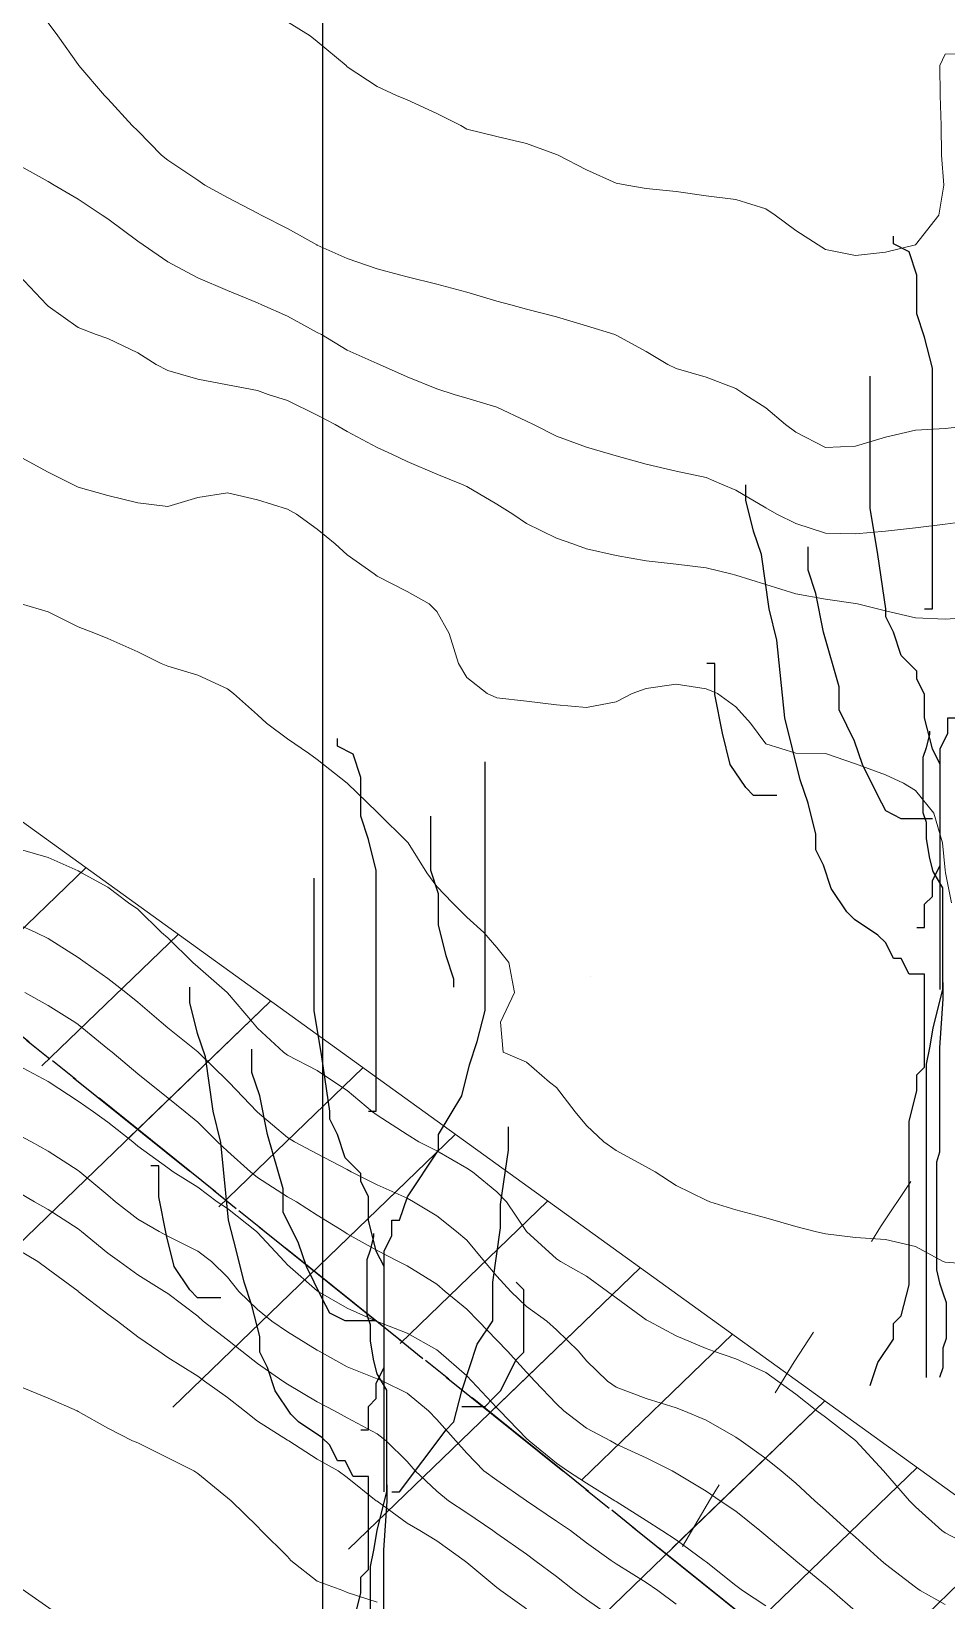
# Model space of a CAD drawing. Header units: centimetres. Extents: x 0 to 642158, y -847 to 649707.
# Drawn here: x 616825.97 to 616841.27, y 621189.58 to 621215.82 of the extents above; entities that cross this region are included whole.
import ezdxf

# ---------------------------------------------------------------- set-up
doc = ezdxf.new("R2010")
doc.units = ezdxf.units.CM
doc.header["$MEASUREMENT"] = 0
doc.linetypes.add('ACAD_ISO03W100', pattern=[30, 12, -18])
doc.linetypes.add('CENTERX2', pattern=[4, 2.5, -0.5, 0.5, -0.5])
for name, color, linetype, lineweight in [('MEV_flux_V', 7, 'Continuous', 15), ('MEV_schema paysager_V', 7, 'Continuous', 20), ('MEV_vegetal_V', 7, 'Continuous', 25), ('WAL_topographie 0.5', 253, 'Continuous', 20)]:
    doc.layers.add(name, color=color, linetype=linetype, lineweight=lineweight)
doc.layers.add('MEV_schema paysager_Ha', color=7, linetype='Continuous', lineweight=25, transparency=0.13)
doc.layers.add('SPW_parcellaire cadastral', color=7, linetype='CENTERX2', lineweight=25, true_color=0xff0542)
picture_1 = doc.add_image_def('image2.png', size_in_pixel=(6614, 11023))

# ---------------------------------------------------------------- blocks, each defined once
blk = doc.blocks.new('legende vegetal')
at = {"layer": 'MEV_vegetal_V'}
for points in [[(616840.806, 621205.969), (616840.936, 621205.969), (616840.936, 621209.995), (616840.806, 621210.515), (616840.676, 621210.904), (616840.676, 621211.554), (616840.546, 621211.943), (616840.286, 621212.073), (616840.286, 621212.203)], [(616840.676, 621200.644), (616840.806, 621200.644), (616840.806, 621201.033), (616840.936, 621201.163), (616840.936, 621201.423), (616841.066, 621201.683), (616841.066, 621203.631), (616841.195, 621203.891), (616841.195, 621204.15), (616841.325, 621204.15), (616841.456, 621204.54), (616841.975, 621205.319), (616841.975, 621205.579), (616842.365, 621206.229), (616842.495, 621206.748), (616842.625, 621207.138), (616842.755, 621207.657), (616842.755, 621211.813)], [(616841.066, 621199.605), (616841.066, 621203.371), (616840.936, 621203.631), (616840.806, 621204.15), (616840.806, 621204.54), (616840.676, 621204.8), (616840.676, 621204.93), (616840.416, 621205.189), (616840.286, 621205.579), (616840.156, 621205.839), (616840.156, 621205.969), (616840.026, 621206.878), (616839.896, 621207.657), (616839.896, 621209.865)], [(616839.896, 621192.981), (616840.026, 621193.37), (616840.286, 621193.76), (616840.286, 621194.02), (616840.416, 621194.15), (616840.546, 621194.669), (616840.546, 621197.396), (616840.676, 621197.916), (616840.676, 621198.176), (616840.806, 621198.306), (616840.806, 621199.864), (616840.546, 621199.864), (616840.416, 621200.124), (616840.286, 621200.124), (616840.156, 621200.384), (616840.026, 621200.514), (616839.637, 621200.774), (616839.506, 621200.903), (616839.247, 621201.293), (616839.117, 621201.683), (616838.987, 621201.943), (616838.987, 621202.202), (616838.857, 621202.722), (616838.727, 621203.112), (616838.597, 621203.631), (616838.467, 621204.15), (616838.337, 621205.449), (616838.207, 621205.969), (616838.077, 621206.878), (616837.947, 621207.268), (616837.818, 621207.787), (616837.818, 621208.047)], [(616840.936, 621202.462), (616840.416, 621202.462), (616840.156, 621202.592), (616840.026, 621202.851), (616839.766, 621203.371), (616839.637, 621203.761), (616839.376, 621204.281), (616839.376, 621204.67), (616839.117, 621205.579), (616838.987, 621206.229), (616838.857, 621206.618), (616838.857, 621207.008)], [(616838.337, 621202.851), (616837.947, 621202.851), (616837.818, 621202.982), (616837.557, 621203.371), (616837.428, 621203.891), (616837.298, 621204.54), (616837.298, 621205.06), (616837.168, 621205.06)], [(616831.508, 621197.569), (616831.638, 621197.569), (616831.638, 621201.595), (616831.508, 621202.114), (616831.379, 621202.504), (616831.379, 621203.153), (616831.249, 621203.543), (616830.989, 621203.673), (616830.989, 621203.803)], [(616840.839, 621193.116), (616840.839, 621198.357), (616840.894, 621198.63), (616840.949, 621198.958), (616841.113, 621199.613), (616841.113, 621201.306), (616840.949, 621201.578), (616840.894, 621201.797), (616840.839, 621202.125), (616840.839, 621202.397), (616840.785, 621202.561), (616840.785, 621203.489), (616840.839, 621203.653), (616840.894, 621203.871), (616840.894, 621203.926)], [(616831.379, 621192.244), (616831.508, 621192.244), (616831.508, 621192.633), (616831.638, 621192.763), (616831.638, 621193.023), (616831.769, 621193.283), (616831.769, 621195.231), (616831.898, 621195.49), (616831.898, 621195.75), (616832.028, 621195.75), (616832.158, 621196.14), (616832.678, 621196.919), (616832.678, 621197.179), (616833.068, 621197.828), (616833.198, 621198.348), (616833.327, 621198.738), (616833.457, 621199.257), (616833.457, 621203.413)], [(616832.937, 621199.647), (616832.937, 621199.776), (616832.808, 621200.166), (616832.678, 621200.686), (616832.678, 621201.205), (616832.548, 621201.595), (616832.548, 621202.504)], [(616831.769, 621191.204), (616831.769, 621194.971), (616831.638, 621195.231), (616831.508, 621195.75), (616831.508, 621196.14), (616831.379, 621196.4), (616831.379, 621196.53), (616831.118, 621196.789), (616830.989, 621197.179), (616830.859, 621197.439), (616830.859, 621197.569), (616830.729, 621198.478), (616830.599, 621199.257), (616830.599, 621201.465)], [(616831.249, 621188.996), (616831.379, 621189.516), (616831.379, 621189.776), (616831.508, 621189.906), (616831.508, 621191.464), (616831.249, 621191.464), (616831.118, 621191.724), (616830.989, 621191.724), (616830.859, 621191.984), (616830.729, 621192.114), (616830.339, 621192.373), (616830.209, 621192.503), (616829.95, 621192.893), (616829.819, 621193.283), (616829.689, 621193.542), (616829.689, 621193.802), (616829.56, 621194.321), (616829.43, 621194.711), (616829.299, 621195.231), (616829.17, 621195.75), (616829.04, 621197.049), (616828.91, 621197.569), (616828.78, 621198.478), (616828.65, 621198.867), (616828.52, 621199.387), (616828.52, 621199.647)], [(616841.113, 621199.722), (616841.113, 621199.449), (616841.058, 621198.63), (616841.058, 621196.883), (616841.004, 621196.72), (616841.004, 621194.918), (616841.058, 621194.699), (616841.113, 621194.535), (616841.167, 621194.372), (616841.167, 621193.771), (616841.113, 621193.607), (616841.113, 621193.28), (616841.058, 621193.116)], [(616831.638, 621194.062), (616831.118, 621194.062), (616830.859, 621194.192), (616830.729, 621194.451), (616830.469, 621194.971), (616830.339, 621195.361), (616830.079, 621195.88), (616830.079, 621196.27), (616829.819, 621197.179), (616829.689, 621197.828), (616829.56, 621198.218), (616829.56, 621198.608)], [(616831.898, 621191.204), (616832.028, 621191.204), (616832.808, 621192.244), (616832.937, 621192.373), (616833.068, 621192.893), (616833.198, 621193.283), (616833.327, 621193.672), (616833.588, 621194.062), (616833.588, 621194.711), (616833.717, 621195.62), (616833.717, 621196.01), (616833.847, 621196.919), (616833.847, 621197.309)], [(616829.04, 621194.451), (616828.65, 621194.451), (616828.52, 621194.581), (616828.26, 621194.971), (616828.131, 621195.49), (616828, 621196.14), (616828, 621196.659), (616827.87, 621196.659)], [(616831.542, 621184.716), (616831.542, 621189.957), (616831.597, 621190.23), (616831.652, 621190.558), (616831.816, 621191.213), (616831.816, 621192.905), (616831.652, 621193.178), (616831.597, 621193.397), (616831.542, 621193.724), (616831.542, 621193.997), (616831.488, 621194.161), (616831.488, 621195.089), (616831.542, 621195.253), (616831.597, 621195.471), (616831.597, 621195.526)], [(616833.068, 621192.633), (616833.457, 621192.633), (616833.588, 621192.763), (616833.717, 621192.893), (616833.977, 621193.413), (616834.107, 621193.542), (616834.107, 621194.581), (616833.977, 621194.711)], [(616831.816, 621191.322), (616831.816, 621191.049), (616831.761, 621190.23), (616831.761, 621188.483), (616831.706, 621188.319), (616831.706, 621186.517), (616831.761, 621186.299), (616831.816, 621186.135), (616831.87, 621185.972), (616831.87, 621185.371), (616831.816, 621185.207), (616831.816, 621184.879), (616831.761, 621184.716)]]:
    blk.add_lwpolyline(points, dxfattribs=at)

msp = doc.modelspace()

# ---------------------------------------------------------------- hatches: boundary and pattern name
at = {"layer": 'MEV_schema paysager_Ha', "transparency": 33554687}
h = msp.add_hatch(dxfattribs=at)
h.set_pattern_fill('ANSI31', color=60, scale=30, angle=359)
h.paths.add_polyline_path([(616757.324, 621259.849), (616760.155, 621257.242), (616760.982, 621256.726), (616761.085, 621254.97), (616761.292, 621252.904), (616762.739, 621251.355), (616766.252, 621247.429), (616776.276, 621240.095), (616803.635, 621221.386), (616814.775, 621210.573), (616832.211, 621197.985), (616844.965, 621188.786), (616864.899, 621172.406), (616872.703, 621166.356), (616874.496, 621164.947), (616886.002, 621150.276), (616883.932, 621149.958), (616881.224, 621149.639), (616872.465, 621156.485), (616855.742, 621169.779), (616840.293, 621183.152), (616825.694, 621194.945), (616802.145, 621212.096), (616783.054, 621227.818), (616772.886, 621235.766), (616764.994, 621244.141), (616758.559, 621250.209), (616756.434, 621253.911), (616755.706, 621255.731), (616755.584, 621257.613), (616755.706, 621258.644), (616756.92, 621259.615)])
h = msp.add_hatch(dxfattribs=at)
h.set_pattern_fill('ANSI31', color=60, scale=15, angle=359)
h.paths.add_polyline_path([(616757.324, 621259.849), (616760.155, 621257.242), (616760.982, 621256.726), (616761.085, 621254.97), (616761.292, 621252.904), (616762.739, 621251.355), (616766.252, 621247.429), (616776.276, 621240.095), (616803.635, 621221.386), (616814.775, 621210.573), (616832.211, 621197.985), (616844.965, 621188.786), (616864.899, 621172.406), (616872.703, 621166.356), (616874.496, 621164.947), (616886.002, 621150.276), (616883.932, 621149.958), (616881.75, 621152.337), (616874.75, 621159.908), (616858.874, 621173.092), (616842.557, 621186.029), (616828, 621196.997), (616806.346, 621214.81), (616786.102, 621230.091), (616775.767, 621237.806), (616766.25, 621245.564), (616760.173, 621251.167), (616760.132, 621253.928), (616759.25, 621255.916), (616756.75, 621257.606), (616755.706, 621258.644), (616756.92, 621259.615)])
h = msp.add_hatch(dxfattribs=at)
h.set_pattern_fill('ANSI31', color=60, scale=30, angle=354)
h.paths.add_polyline_path([(616763.793, 621237.399), (616780.361, 621223.636), (616806.73, 621203.109), (616835.432, 621183.048), (616849.2, 621170.918), (616860.426, 621161.465), (616877.021, 621145.92), (616895.432, 621126.667), (616906.244, 621113.266), (616915.551, 621100.874), (616925.104, 621088.577), (616933.769, 621076.473), (616936.099, 621075.05), (616937.977, 621072.979), (616937.912, 621070.973), (616937.135, 621069.225), (616936.358, 621067.608), (616937.135, 621064.501), (616940.76, 621060.683), (616945.227, 621056.8), (616947.105, 621052.206), (616962.41, 621024.728), (616974.109, 620995.255), (616988.613, 620964.831), (617000.873, 620934.818), (616994.034, 620945.287), (616980.56, 620976.65), (616967.841, 621003.399), (616952.474, 621032.764), (616936.299, 621056.62), (616930.996, 621060.508), (616927.549, 621064.307), (616925.604, 621066.074), (616925.516, 621067.841), (616925.125, 621068.86), (616924.852, 621069.499), (616924.487, 621070.183), (616924.304, 621071.324), (616923.391, 621073.103), (616922.341, 621073.925), (616921.096, 621075.97), (616919.417, 621078.356), (616911.722, 621092.304), (616907.214, 621097.272), (616901.665, 621105.707), (616893.69, 621116.453), (616882.131, 621129.394), (616872.652, 621139.563), (616858.571, 621155.492), (616844.444, 621168.426), (616830.582, 621180.304), (616816.719, 621190.861), (616800.357, 621202.226), (616786.054, 621214.304), (616772.55, 621226.115), (616757.239, 621240.336), (616751.019, 621247.072), (616746.267, 621252.771), (616748.773, 621253.031), (616755.597, 621245.259), (616761.904, 621239.386)])
h = msp.add_hatch(dxfattribs=at)
h.set_pattern_fill('ANSI31', color=60, scale=15, angle=354)
h.paths.add_polyline_path([(616763.793, 621237.399), (616780.361, 621223.636), (616806.73, 621203.109), (616835.432, 621183.048), (616849.2, 621170.918), (616860.426, 621161.465), (616877.021, 621145.92), (616895.432, 621126.667), (616906.244, 621113.266), (616915.551, 621100.874), (616925.104, 621088.577), (616933.769, 621076.473), (616936.099, 621075.05), (616937.977, 621072.979), (616937.912, 621070.973), (616937.135, 621069.225), (616936.358, 621067.608), (616937.135, 621064.501), (616940.76, 621060.683), (616945.227, 621056.8), (616947.105, 621052.206), (616962.41, 621024.728), (616974.109, 620995.255), (616988.613, 620964.831), (617000.873, 620934.818), (616995.278, 620946.197), (616981.322, 620977.591), (616968.949, 621004.724), (616954.95, 621033.47), (616939.273, 621058.598), (616934.212, 621062.775), (616932.292, 621066.548), (616932.356, 621068.019), (616932.484, 621070.385), (616932.676, 621072.303), (616931.333, 621074.286), (616929.926, 621075.948), (616928.134, 621077.547), (616926.215, 621078.186), (616923.976, 621080.872), (616915.079, 621094.601), (616910.377, 621100.394), (616904.363, 621108.155), (616896.709, 621119.194), (616884.982, 621132.444), (616875.303, 621142.281), (616859.978, 621158.245), (616846.267, 621170.017), (616832.7, 621182.018), (616818.337, 621192.934), (616802.115, 621203.987), (616787.085, 621215.761), (616773.725, 621227.447), (616758.184, 621241.318), (616751.756, 621248.212), (616746.267, 621252.771), (616748.773, 621253.031), (616755.597, 621245.259), (616761.904, 621239.386)])

# ---------------------------------------------------------------- linework, layer by layer
at = {"layer": 'MEV_flux_V', "color": 6}
msp.add_lwpolyline([(616785.789, 621200.806, -0.097875), (616829.095, 621259.317, -0.156904)], format="xyb", dxfattribs=at)
at = {"layer": 'MEV_flux_V', "color": 30, "linetype": 'ACAD_ISO03W100', "ltscale": 0.1}
msp.add_lwpolyline([(616830.983, 621179.418, -0.156904), (616888.687, 621240.95, -0.178609)], format="xyb", dxfattribs=at)
at = {"layer": 'MEV_schema paysager_V', "color": 60}
for points in [[(616757.378, 621259.89), (616759.489, 621257.843), (616761.096, 621255.734), (616761.292, 621252.904), (616762.739, 621251.355), (616766.252, 621247.429), (616776.276, 621240.095), (616803.635, 621221.386), (616814.775, 621210.573), (616832.211, 621197.985), (616844.965, 621188.786), (616864.899, 621172.406), (616872.703, 621166.356), (616874.097, 621165.6), (616885.131, 621151.31)], [(616748.773, 621253.031), (616755.597, 621245.259), (616761.904, 621239.386), (616763.793, 621237.399), (616780.361, 621223.636), (616806.73, 621203.109), (616835.432, 621183.048), (616849.2, 621170.918), (616860.426, 621161.465), (616877.021, 621145.92), (616895.432, 621126.667), (616906.244, 621113.266)]]:
    msp.add_lwpolyline(points, dxfattribs=at)
at = {"layer": 'MEV_vegetal_V'}
msp.add_lwpolyline([(616835.317, 621200.024), (616835.317, 621200.024)], dxfattribs=at)
at = {"layer": 'SPW_parcellaire cadastral'}
for points in [[(616759.547, 621253.317), (616769.052, 621263.236), (616807.471, 621257.591), (616853.21, 621251.95), (616855.188, 621236.398), (616860.014, 621211.506), (616871.754, 621169.863), (616875.83, 621158.333), (616880.257, 621148.971), (616874.289, 621147.611), (616838.405, 621188.897), (616792.367, 621225.886), (616769.031, 621243.825), (616759.547, 621253.317)], [(616759.547, 621253.317), (616769.031, 621243.825), (616792.367, 621225.886), (616838.405, 621188.897), (616874.289, 621147.611), (616880.257, 621148.971), (616875.83, 621158.333), (616871.754, 621169.863), (616860.014, 621211.506), (616855.188, 621236.398), (616853.21, 621251.95), (616866.215, 621247.765), (616874.077, 621241.92), (616881.234, 621232.553), (616885.867, 621223.79), (616890.69, 621210.508), (616901.351, 621171.858)]]:
    msp.add_lwpolyline(points, dxfattribs=at)
at = {"layer": 'WAL_topographie 0.5'}
for points in [[(616841.75, 621209.237), (616841.25, 621209.183), (616840.75, 621209.154), (616840.25, 621209.038), (616839.75, 621208.885), (616839.25, 621208.86), (616838.75, 621209.118), (616838.581, 621209.25), (616838.25, 621209.524), (616837.901, 621209.75), (616837.75, 621209.849), (616837.25, 621210.041), (616836.75, 621210.185), (616836.613, 621210.25), (616836.25, 621210.466), (616835.75, 621210.741), (616835.723, 621210.75), (616835.25, 621210.898), (616834.75, 621211.046), (616834.25, 621211.176), (616833.986, 621211.25), (616833.75, 621211.311), (616833.25, 621211.459), (616832.75, 621211.597), (616832.25, 621211.717), (616832.123, 621211.75), (616831.75, 621211.848), (616831.25, 621212.024), (616830.75, 621212.246), (616830.741, 621212.25), (616830.25, 621212.523), (616829.81, 621212.75), (616829.75, 621212.78), (616829.25, 621213.046), (616828.872, 621213.25), (616828.75, 621213.331), (616828.25, 621213.67), (616828.147, 621213.75), (616827.75, 621214.158), (616827.655, 621214.25), (616827.25, 621214.694), (616827.192, 621214.75), (616826.764, 621215.25), (616826.75, 621215.269), (616826.414, 621215.75), (616826.25, 621215.965)], [(616840.75, 621212.25), (616840.75, 621212.25), (616840.25, 621212.129), (616839.75, 621212.071), (616839.25, 621212.175), (616839.127, 621212.25), (616838.75, 621212.494), (616838.404, 621212.75), (616838.25, 621212.853), (616837.75, 621213.009), (616837.25, 621213.07), (616836.75, 621213.145), (616836.25, 621213.194), (616835.927, 621213.25), (616835.75, 621213.281), (616835.25, 621213.508), (616834.775, 621213.75), (616834.75, 621213.764), (616834.25, 621213.948), (616833.75, 621214.061), (616833.25, 621214.189), (616833.15, 621214.25), (616832.75, 621214.446), (616832.25, 621214.679), (616832.075, 621214.75), (616831.75, 621214.898), (616831.25, 621215.231), (616831.23, 621215.25), (616830.75, 621215.651), (616830.63, 621215.75), (616830.25, 621215.984)], [(616841.75, 621215.456), (616841.25, 621215.438), (616841.159, 621215.25), (616841.164, 621214.75), (616841.182, 621214.25), (616841.188, 621213.75), (616841.224, 621213.25), (616841.145, 621212.75), (616840.75, 621212.25)], [(616841.75, 621207.646), (616841.25, 621207.583), (616840.75, 621207.522), (616840.25, 621207.463), (616839.75, 621207.418), (616839.25, 621207.432), (616838.75, 621207.59), (616838.436, 621207.75), (616838.25, 621207.856), (616837.75, 621208.15), (616837.509, 621208.25), (616837.25, 621208.359), (616836.75, 621208.466), (616836.25, 621208.586), (616835.75, 621208.721), (616835.654, 621208.75), (616835.25, 621208.871), (616834.75, 621209.052), (616834.365, 621209.25), (616834.25, 621209.305), (616833.75, 621209.538), (616833.25, 621209.69), (616833.037, 621209.75), (616832.75, 621209.843), (616832.25, 621210.046), (616831.791, 621210.25), (616831.75, 621210.268), (616831.25, 621210.49), (616830.823, 621210.75), (616830.75, 621210.788), (616830.25, 621211.057), (616829.821, 621211.25), (616829.75, 621211.284), (616829.25, 621211.49), (616828.75, 621211.698), (616828.658, 621211.75), (616828.25, 621211.969), (616827.837, 621212.25), (616827.75, 621212.311), (616827.25, 621212.686), (616827.155, 621212.75), (616826.75, 621213.015), (616826.352, 621213.25), (616826.25, 621213.309), (616825.75, 621213.591)], [(616841.75, 621206.027), (616841.25, 621205.991), (616840.75, 621206.015), (616840.25, 621206.132), (616839.783, 621206.25), (616839.75, 621206.256), (616839.25, 621206.329), (616838.75, 621206.418), (616838.25, 621206.571), (616837.75, 621206.73), (616837.664, 621206.75), (616837.25, 621206.85), (616836.75, 621206.913), (616836.25, 621206.968), (616835.75, 621207.055), (616835.25, 621207.17), (616835.021, 621207.25), (616834.75, 621207.346), (616834.25, 621207.593), (616834.017, 621207.75), (616833.75, 621207.917), (616833.25, 621208.208), (616833.16, 621208.25), (616832.75, 621208.417), (616832.25, 621208.626), (616831.996, 621208.75), (616831.75, 621208.861), (616831.25, 621209.13), (616831.046, 621209.25), (616830.75, 621209.403), (616830.25, 621209.651), (616829.929, 621209.75), (616829.75, 621209.816), (616829.25, 621209.913), (616828.75, 621210.003), (616828.25, 621210.152), (616828.058, 621210.25), (616827.75, 621210.446), (616827.25, 621210.683), (616827.055, 621210.75), (616826.75, 621210.868), (616826.25, 621211.229), (616826.229, 621211.25), (616825.753, 621211.75)], [(616841.356, 621201.25), (616841.254, 621201.75), (616841.25, 621201.792), (616841.202, 621202.25), (616841.059, 621202.75), (616840.75, 621203.125), (616840.552, 621203.25), (616840.25, 621203.39), (616839.75, 621203.571), (616839.25, 621203.743), (616838.75, 621203.75), (616838.75, 621203.75), (616838.25, 621203.906), (616837.996, 621204.25), (616837.75, 621204.528), (616837.442, 621204.75), (616837.25, 621204.829), (616836.75, 621204.907), (616836.25, 621204.832), (616836.014, 621204.75), (616835.75, 621204.612), (616835.25, 621204.512), (616834.75, 621204.559), (616834.25, 621204.621), (616833.75, 621204.678), (616833.592, 621204.75), (616833.25, 621205.015), (616833.111, 621205.25), (616832.956, 621205.75), (616832.75, 621206.12), (616832.623, 621206.25), (616832.25, 621206.452), (616831.75, 621206.713), (616831.701, 621206.75), (616831.25, 621207.066), (616831.05, 621207.25), (616830.75, 621207.495), (616830.403, 621207.75), (616830.25, 621207.831), (616829.75, 621207.989), (616829.25, 621208.105), (616828.75, 621208.029), (616828.25, 621207.876), (616827.75, 621207.935), (616827.25, 621208.061), (616826.75, 621208.2), (616826.65, 621208.25), (616826.25, 621208.453), (616825.75, 621208.724)], [(616841.75, 621195.2), (616841.25, 621195.237), (616841.215, 621195.25), (616840.75, 621195.5), (616840.25, 621195.62), (616839.75, 621195.65), (616839.25, 621195.713), (616839.076, 621195.75), (616838.75, 621195.836), (616838.25, 621195.982), (616837.75, 621196.112), (616837.311, 621196.25), (616837.25, 621196.276), (616836.75, 621196.522), (616836.397, 621196.75), (616836.25, 621196.833), (616835.75, 621197.104), (616835.543, 621197.25), (616835.25, 621197.522), (616835.061, 621197.75), (616834.75, 621198.162), (616834.634, 621198.25), (616834.25, 621198.581), (616833.857, 621198.75), (616833.814, 621199.25), (616834.049, 621199.75), (616833.954, 621200.25), (616833.75, 621200.5), (616833.537, 621200.75), (616833.25, 621201.01), (616833.012, 621201.25), (616832.75, 621201.522), (616832.583, 621201.75), (616832.267, 621202.25), (616832.25, 621202.27), (616831.77, 621202.75), (616831.75, 621202.766), (616831.25, 621203.25), (616831.25, 621203.25), (616830.75, 621203.645), (616830.602, 621203.75), (616830.25, 621203.989), (616829.9, 621204.25), (616829.75, 621204.391), (616829.351, 621204.75), (616829.25, 621204.828), (616828.75, 621205.053), (616828.25, 621205.207), (616828.142, 621205.25), (616827.75, 621205.443), (616827.25, 621205.67), (616827.044, 621205.75), (616826.75, 621205.866), (616826.25, 621206.114), (616825.799, 621206.25)], [(616841.75, 621190.449), (616841.25, 621190.71), (616841.192, 621190.75), (616840.75, 621191.149), (616840.651, 621191.25), (616840.25, 621191.71), (616840.216, 621191.75), (616839.757, 621192.25), (616839.75, 621192.256), (616839.25, 621192.647), (616839.103, 621192.75), (616838.75, 621193.032), (616838.453, 621193.25), (616838.25, 621193.396), (616837.75, 621193.622), (616837.375, 621193.75), (616837.25, 621193.796), (616836.75, 621194.005), (616836.294, 621194.25), (616836.25, 621194.277), (616835.75, 621194.64), (616835.601, 621194.75), (616835.25, 621195.004), (616834.819, 621195.25), (616834.75, 621195.296), (616834.25, 621195.75), (616834.25, 621195.75), (616833.914, 621196.25), (616833.75, 621196.416), (616833.345, 621196.75), (616833.25, 621196.812), (616832.75, 621197.103), (616832.449, 621197.25), (616832.25, 621197.376), (616831.75, 621197.698), (616831.673, 621197.75), (616831.25, 621198.108), (616831.039, 621198.25), (616830.75, 621198.443), (616830.25, 621198.701), (616830.186, 621198.75), (616829.75, 621199.152), (616829.669, 621199.25), (616829.25, 621199.741), (616829.241, 621199.75), (616828.75, 621200.18), (616828.671, 621200.25), (616828.25, 621200.66), (616828.146, 621200.75), (616827.75, 621201.14), (616827.593, 621201.25), (616827.25, 621201.511), (616826.807, 621201.75), (616826.75, 621201.785), (616826.25, 621202.006), (616825.75, 621202.151)], [(616841.25, 621189.512), (616840.831, 621189.75), (616840.75, 621189.802), (616840.25, 621190.189), (616840.18, 621190.25), (616839.75, 621190.641), (616839.622, 621190.75), (616839.25, 621191.093), (616839.07, 621191.25), (616838.75, 621191.541), (616838.508, 621191.75), (616838.25, 621191.955), (616837.838, 621192.25), (616837.75, 621192.31), (616837.25, 621192.594), (616836.879, 621192.75), (616836.75, 621192.801), (616836.25, 621192.961), (616835.75, 621193.151), (616835.601, 621193.25), (616835.25, 621193.589), (616835.117, 621193.75), (616834.75, 621194.105), (616834.589, 621194.25), (616834.25, 621194.497), (616833.986, 621194.75), (616833.75, 621195.005), (616833.543, 621195.25), (616833.25, 621195.606), (616833.079, 621195.75), (616832.75, 621196.016), (616832.356, 621196.25), (616832.25, 621196.307), (616831.75, 621196.531), (616831.319, 621196.75), (616831.25, 621196.786), (616830.75, 621197.049), (616830.368, 621197.25), (616830.25, 621197.324), (616829.75, 621197.745), (616829.746, 621197.75), (616829.27, 621198.25), (616829.25, 621198.271), (616828.758, 621198.75), (616828.75, 621198.758), (616828.25, 621199.16), (616828.141, 621199.25), (616827.75, 621199.588), (616827.546, 621199.75), (616827.25, 621199.984), (616826.868, 621200.25), (616826.75, 621200.334), (616826.25, 621200.653), (616826.043, 621200.75), (616825.75, 621200.886)], [(616839.75, 621189.403), (616839.353, 621189.75), (616839.25, 621189.839), (616838.75, 621190.246), (616838.744, 621190.25), (616838.25, 621190.668), (616838.151, 621190.75), (616837.75, 621191.072), (616837.489, 621191.25), (616837.25, 621191.409), (616836.75, 621191.712), (616836.683, 621191.75), (616836.25, 621191.965), (616835.75, 621192.195), (616835.652, 621192.25), (616835.25, 621192.462), (616834.873, 621192.75), (616834.75, 621192.867), (616834.386, 621193.25), (616834.25, 621193.401), (616833.933, 621193.75), (616833.75, 621193.935), (616833.443, 621194.25), (616833.25, 621194.455), (616832.89, 621194.75), (616832.75, 621194.87), (616832.25, 621195.177), (616832.107, 621195.25), (616831.75, 621195.432), (616831.25, 621195.711), (616831.195, 621195.75), (616830.75, 621196.024), (616830.401, 621196.25), (616830.25, 621196.333), (616829.75, 621196.657), (616829.632, 621196.75), (616829.25, 621197.097), (616829.079, 621197.25), (616828.75, 621197.581), (616828.542, 621197.75), (616828.25, 621197.989), (616827.924, 621198.25), (616827.75, 621198.389), (616827.319, 621198.75), (616827.25, 621198.809), (616826.75, 621199.211), (616826.695, 621199.25), (616826.25, 621199.53), (616825.86, 621199.75)], [(616838.25, 621189.493), (616837.857, 621189.75), (616837.75, 621189.83), (616837.25, 621190.226), (616837.22, 621190.25), (616836.75, 621190.593), (616836.509, 621190.75), (616836.25, 621190.917), (616835.75, 621191.234), (616835.726, 621191.25), (616835.25, 621191.54), (616834.934, 621191.75), (616834.75, 621191.875), (616834.292, 621192.25), (616834.25, 621192.288), (616833.801, 621192.75), (616833.75, 621192.804), (616833.333, 621193.25), (616833.25, 621193.337), (616832.778, 621193.75), (616832.75, 621193.773), (616832.25, 621194.054), (616831.75, 621194.244), (616831.734, 621194.25), (616831.25, 621194.47), (616830.767, 621194.75), (616830.75, 621194.762), (616830.25, 621195.194), (616830.201, 621195.25), (616829.75, 621195.735), (616829.736, 621195.75), (616829.25, 621196.134), (616829.078, 621196.25), (616828.75, 621196.492), (616828.342, 621196.75), (616828.25, 621196.815), (616827.75, 621197.18), (616827.667, 621197.25), (616827.25, 621197.58), (616827.01, 621197.75), (616826.75, 621197.933), (616826.265, 621198.25), (616826.25, 621198.261), (616825.75, 621198.527)], [(616836.75, 621189.521), (616836.443, 621189.75), (616836.25, 621189.884), (616835.75, 621190.191), (616835.664, 621190.25), (616835.25, 621190.545), (616834.981, 621190.75), (616834.75, 621190.91), (616834.25, 621191.25), (616834.25, 621191.25), (616833.75, 621191.592), (616833.535, 621191.75), (616833.25, 621192.044), (616833.068, 621192.25), (616832.75, 621192.609), (616832.608, 621192.75), (616832.25, 621193.046), (616831.843, 621193.25), (616831.75, 621193.289), (616831.25, 621193.491), (616830.78, 621193.75), (616830.75, 621193.767), (616830.25, 621194.073), (616829.99, 621194.25), (616829.75, 621194.445), (616829.44, 621194.75), (616829.25, 621194.986), (616828.979, 621195.25), (616828.75, 621195.421), (616828.25, 621195.674), (616828.108, 621195.75), (616827.75, 621195.96), (616827.376, 621196.25), (616827.25, 621196.358), (616826.777, 621196.75), (616826.75, 621196.772), (616826.25, 621197.095), (616825.971, 621197.25), (616825.75, 621197.367)], [(616835.75, 621189.25), (616835.25, 621189.597), (616835.045, 621189.75), (616834.75, 621189.983), (616834.389, 621190.25), (616834.25, 621190.355), (616833.75, 621190.699), (616833.685, 621190.75), (616833.25, 621191.048), (616832.944, 621191.25), (616832.75, 621191.408), (616832.385, 621191.75), (616832.25, 621191.907), (616831.901, 621192.25), (616831.75, 621192.366), (616831.25, 621192.638), (616831.04, 621192.75), (616830.75, 621192.901), (616830.25, 621193.198), (616830.174, 621193.25), (616829.75, 621193.542), (616829.49, 621193.75), (616829.25, 621193.939), (616828.843, 621194.25), (616828.75, 621194.337), (616828.25, 621194.712), (616828.197, 621194.75), (616827.75, 621195.026), (616827.445, 621195.25), (616827.25, 621195.39), (616826.805, 621195.75), (616826.75, 621195.795), (616826.25, 621196.122), (616826.021, 621196.25), (616825.75, 621196.409)], [(616834.25, 621189.44), (616833.818, 621189.75), (616833.75, 621189.798), (616833.25, 621190.216), (616833.208, 621190.25), (616832.75, 621190.58), (616832.466, 621190.75), (616832.25, 621190.876), (616831.75, 621191.239), (616831.736, 621191.25), (616831.25, 621191.638), (616831.1, 621191.75), (616830.75, 621191.942), (616830.274, 621192.25), (616830.25, 621192.263), (616829.75, 621192.579), (616829.534, 621192.75), (616829.25, 621192.973), (616828.866, 621193.25), (616828.75, 621193.332), (616828.25, 621193.645), (616828.1, 621193.75), (616827.75, 621193.989), (616827.409, 621194.25), (616827.25, 621194.37), (616826.754, 621194.75), (616826.75, 621194.753), (616826.25, 621195.123), (616826.077, 621195.25), (616825.75, 621195.446)], [(616831.75, 621189.555), (616831.25, 621189.717), (616831.176, 621189.75), (616830.75, 621189.906), (616830.307, 621190.25), (616830.25, 621190.318), (616829.812, 621190.75), (616829.75, 621190.819), (616829.308, 621191.25), (616829.25, 621191.3), (616828.75, 621191.703), (616828.686, 621191.75), (616828.25, 621191.966), (616827.75, 621192.217), (616827.659, 621192.25), (616827.25, 621192.462), (616826.75, 621192.742), (616826.735, 621192.75), (616826.25, 621192.963), (616825.75, 621193.17)]]:
    msp.add_lwpolyline(points, dxfattribs=at)

# ---------------------------------------------------------------- block references
at = {"layer": 'MEV_vegetal_V'}
msp.add_blockref('legende vegetal', (0.098, 0.193), dxfattribs=at)

# ---------------------------------------------------------------- pictures from other files: only their frames are drawn
image = msp.add_image(picture_1, insert=(616830.845, 620745.783), size_in_units=(429.466, 715.756), dxfattribs=dict(brightness=75))
image.dxf.flags = 7

doc.saveas('drawing.dxf')
